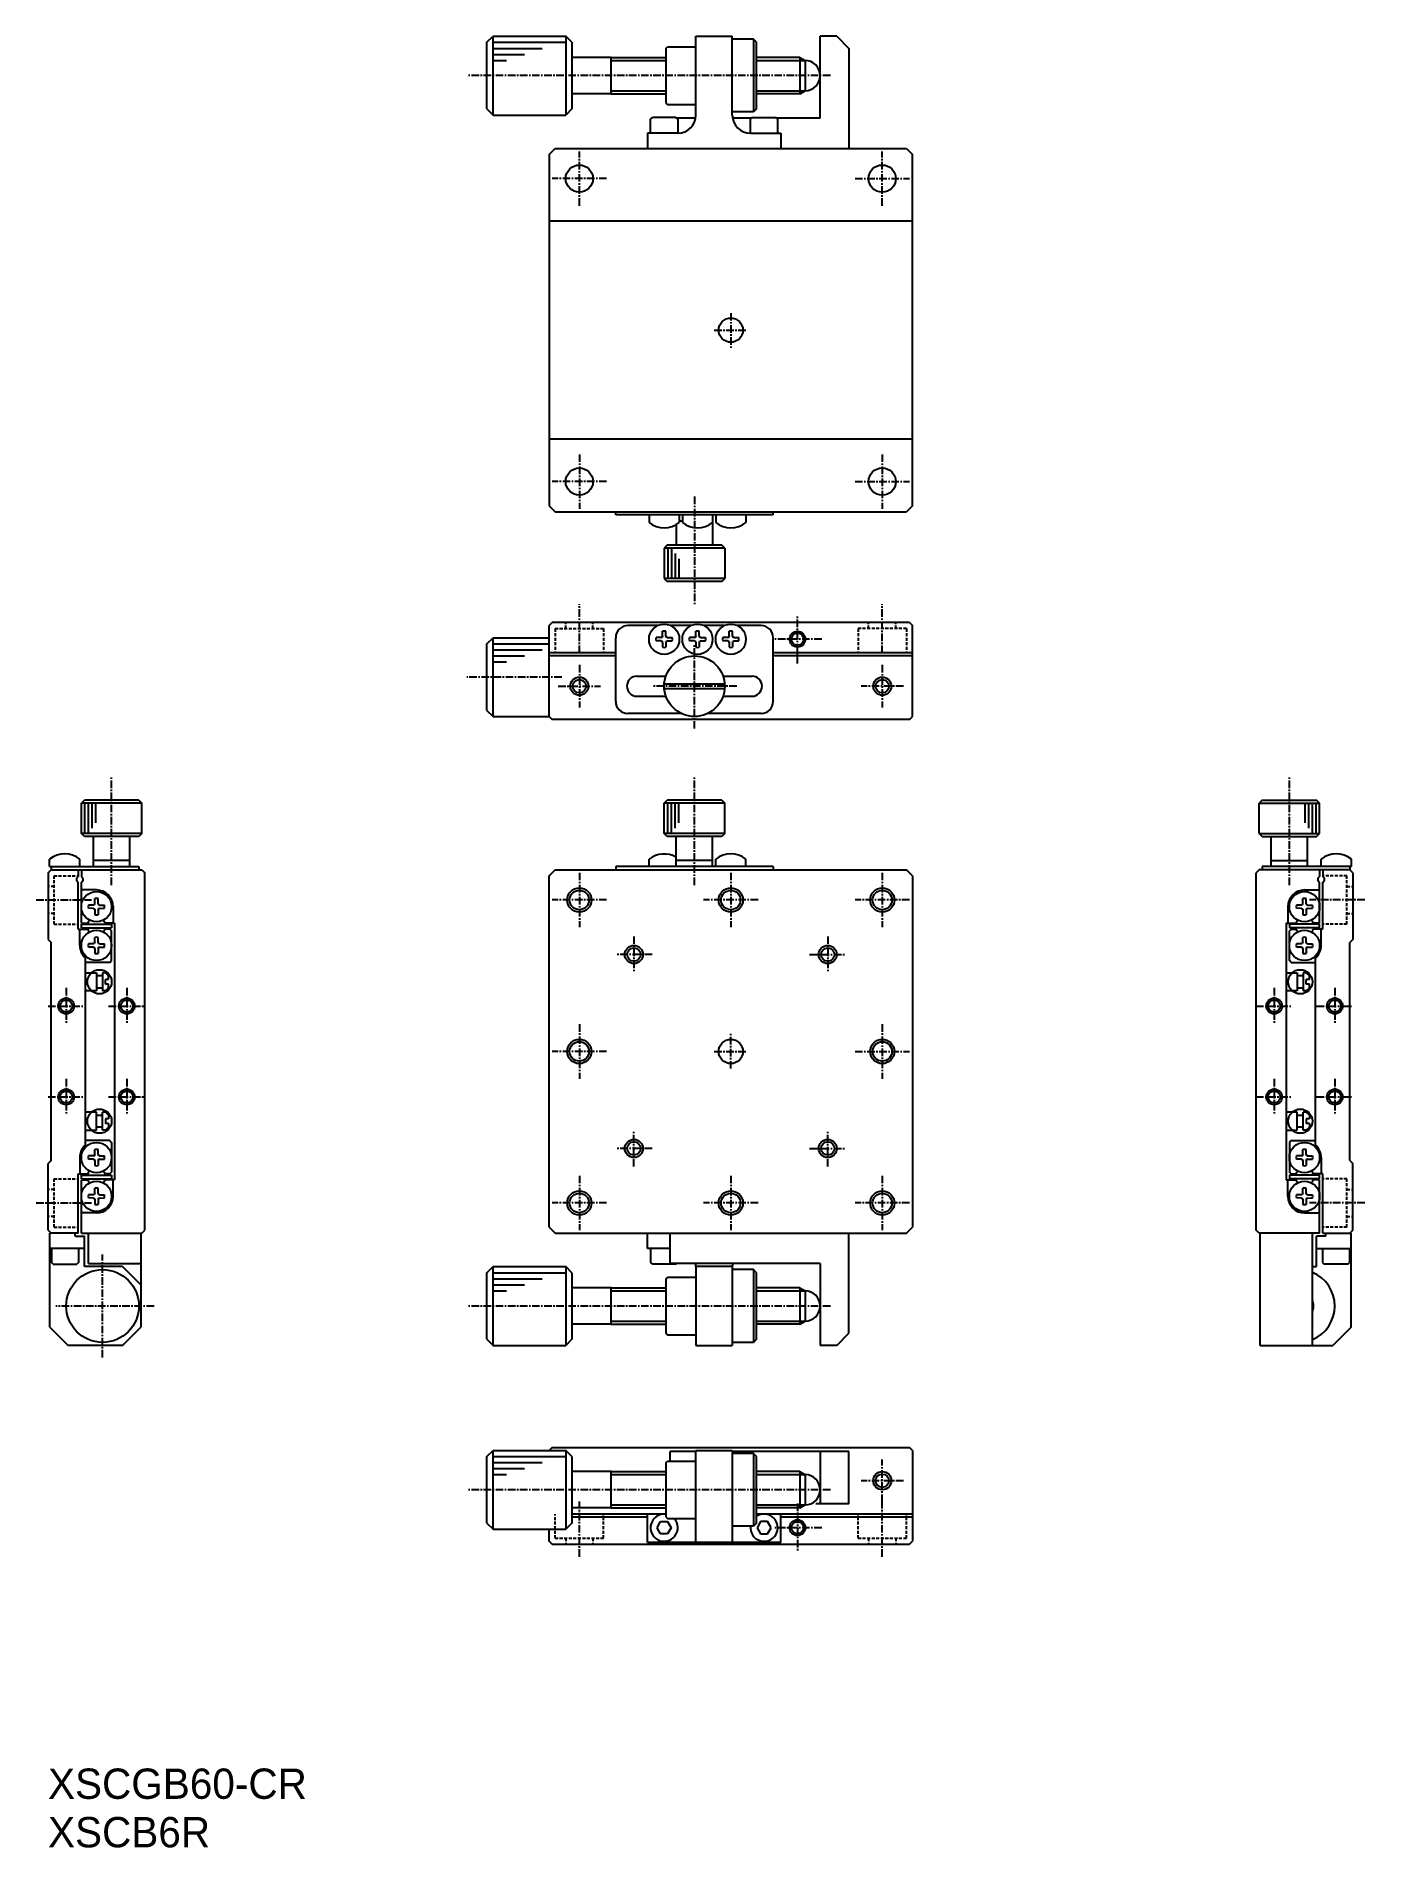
# Model space of a CAD drawing. Extents: x 77 to 296, y 44 to 343.
import ezdxf

# ---------------------------------------------------------------- set-up
doc = ezdxf.new("R2010")
doc.units = 0
doc.linetypes.add('CENTER', pattern=[2, 1.25, -0.25, 0.25, -0.25])
doc.linetypes.add('DASHED', pattern=[0.75, 0.5, -0.25])
doc.layers.get('0').update_dxf_attribs({"linetype": 'CONTINUOUS'})
doc.layers.add('CENTER', color=1, linetype='CENTER')

msp = doc.modelspace()

# ---------------------------------------------------------------- linework, layer by layer
at = {"color": 7, "linetype": 'CONTINUOUS'}
for p, q in [((151.07, 341.55), (152.07, 342.55)), ((151.07, 330.55), (151.07, 341.55)), ((152.07, 342.55), (164.07, 342.55)), ((165.07, 341.55), (164.07, 342.55)), ((165.07, 341.55), (165.07, 330.55)), ((180.57, 340.5), (180.87, 340.8)), ((180.87, 340.8), (185.57, 340.8)), ((185.57, 329.55), (185.57, 342.55)), ((185.57, 342.55), (191.57, 342.55)), ((191.57, 329.55), (191.57, 342.55)), ((195.07, 342.05), (191.57, 342.05)), ((195.07, 342.05), (195.07, 330.05)), ((195.57, 341.55), (195.07, 342.05)), ((195.57, 330.55), (195.57, 341.55)), ((206.07, 329.05), (206.07, 342.55)), ((208.82, 342.55), (206.07, 342.55)), ((208.82, 342.55), (210.82, 340.55)), ((171.57, 339.05), (165.07, 339.05)), ((171.57, 333.05), (171.57, 339.05)), ((171.57, 339.05), (180.57, 339.05)), ((180.57, 340.5), (180.57, 331.6)), ((202.7, 339.05), (195.57, 339.05)), ((202.7, 339.05), (202.7, 333.05)), ((202.7, 339.05), (203.57, 338.55)), ((203.57, 338.55), (203.57, 333.55)), ((210.82, 340.55), (210.82, 324.05)), ((171.57, 333.05), (165.07, 333.05)), ((171.57, 333.05), (180.57, 333.05)), ((202.7, 333.05), (195.57, 333.05)), ((202.7, 333.05), (203.57, 333.55)), ((151.07, 330.55), (152.07, 329.55)), ((152.07, 329.55), (164.07, 329.55)), ((165.07, 330.55), (164.07, 329.55)), ((178.07, 328.85), (178.37, 329.15)), ((178.07, 326.55), (178.07, 328.85)), ((182.27, 329.15), (178.37, 329.15)), ((180.57, 331.6), (180.87, 331.3)), ((180.87, 331.3), (185.57, 331.3)), ((182.57, 328.85), (182.27, 329.15)), ((185.52, 329.05), (182.37, 329.05)), ((182.57, 328.85), (182.57, 326.55)), ((195.07, 330.05), (191.57, 330.05)), ((194.77, 329.05), (191.61, 329.05)), ((194.87, 329.15), (194.57, 328.85)), ((194.57, 326.55), (194.57, 328.85)), ((194.87, 329.15), (198.77, 329.15)), ((195.57, 330.55), (195.07, 330.05)), ((199.07, 328.85), (198.77, 329.15)), ((206.07, 329.05), (198.87, 329.05)), ((199.07, 326.55), (199.07, 328.85)), ((182.57, 326.55), (177.57, 326.55)), ((177.57, 326.55), (177.57, 324.05)), ((194.57, 326.55), (199.57, 326.55)), ((199.57, 326.55), (199.57, 324.05)), ((161.32, 323.05), (162.32, 324.05)), ((161.32, 323.05), (161.32, 265.05)), ((162.32, 324.05), (220.32, 324.05)), ((220.32, 324.05), (221.32, 323.05)), ((221.32, 265.05), (221.32, 323.05)), ((221.32, 312.05), (161.32, 312.05)), ((221.32, 276.05), (161.32, 276.05)), ((161.32, 265.05), (162.32, 264.05)), ((162.32, 264.05), (220.32, 264.05)), ((172.32, 263.55), (172.32, 264.05)), ((198.32, 263.55), (172.32, 263.55)), ((177.82, 263.55), (177.82, 262.33)), ((182.82, 263.55), (182.82, 262.33)), ((183.32, 263.55), (183.32, 262.33)), ((188.32, 263.55), (188.32, 262.33)), ((188.32, 263.55), (188.32, 258.55)), ((188.82, 263.55), (188.82, 262.33)), ((193.82, 263.55), (193.82, 262.33)), ((198.32, 263.55), (198.32, 264.05)), ((221.32, 265.05), (220.32, 264.05)), ((182.32, 261.99), (182.32, 258.55)), ((183.32, 262.55), (182.82, 262.55)), ((180.82, 258.55), (180.32, 258.05)), ((180.32, 258.05), (180.32, 253.05)), ((189.82, 258.55), (180.82, 258.55)), ((190.32, 258.05), (189.82, 258.55)), ((190.32, 258.05), (190.32, 253.05)), ((180.32, 253.05), (180.82, 252.55)), ((189.82, 252.55), (180.82, 252.55)), ((189.82, 252.55), (190.32, 253.05)), ((161.82, 245.79), (161.32, 245.29)), ((161.32, 230.29), (161.32, 245.29)), ((220.82, 245.79), (161.82, 245.79)), ((179.23, 245.29), (174.32, 245.29)), ((184.73, 245.29), (181.41, 245.29)), ((190.23, 245.29), (186.91, 245.29)), ((196.32, 245.29), (192.41, 245.29)), ((220.82, 245.79), (221.32, 245.29)), ((221.32, 230.29), (221.32, 245.29)), ((151.07, 242.29), (152.07, 243.29)), ((151.07, 231.29), (151.07, 242.29)), ((152.07, 243.29), (161.32, 243.29)), ((172.32, 232.79), (172.32, 243.29)), ((179.82, 243.31), (178.99, 243.3)), ((179.82, 242.76), (178.99, 242.78)), ((179.82, 243.31), (179.98, 243.39)), ((179.82, 242.76), (179.98, 242.69)), ((180.04, 243.52), (179.98, 243.39)), ((180.04, 242.56), (179.98, 242.69)), ((180.04, 243.52), (180.06, 244.36)), ((180.04, 242.56), (180.06, 241.71)), ((180.59, 243.52), (180.58, 244.36)), ((180.59, 242.56), (180.58, 241.71)), ((180.59, 243.52), (180.65, 243.39)), ((180.59, 242.56), (180.65, 242.69)), ((180.82, 243.31), (180.65, 243.39)), ((180.82, 242.76), (180.65, 242.69)), ((180.82, 243.31), (181.64, 243.3)), ((180.82, 242.76), (181.64, 242.78)), ((185.32, 243.31), (184.49, 243.3)), ((185.32, 242.76), (184.49, 242.78)), ((185.32, 243.31), (185.48, 243.39)), ((185.32, 242.76), (185.48, 242.69)), ((185.54, 243.52), (185.48, 243.39)), ((185.54, 242.56), (185.48, 242.69)), ((185.54, 243.52), (185.56, 244.36)), ((185.54, 242.56), (185.56, 241.71)), ((186.09, 243.52), (186.08, 244.36)), ((186.09, 242.56), (186.08, 241.71)), ((186.09, 243.52), (186.15, 243.39)), ((186.09, 242.56), (186.15, 242.69)), ((186.32, 243.31), (186.15, 243.39)), ((186.32, 242.76), (186.15, 242.69)), ((186.32, 243.31), (187.14, 243.3)), ((186.32, 242.76), (187.14, 242.78)), ((190.82, 243.31), (189.99, 243.3)), ((190.82, 242.76), (189.99, 242.78)), ((190.82, 243.31), (190.98, 243.39)), ((190.82, 242.76), (190.98, 242.69)), ((191.04, 243.52), (190.98, 243.39)), ((191.04, 242.56), (190.98, 242.69)), ((191.04, 243.52), (191.06, 244.36)), ((191.04, 242.56), (191.06, 241.71)), ((191.59, 243.52), (191.58, 244.36)), ((191.59, 242.56), (191.58, 241.71)), ((191.59, 243.52), (191.65, 243.39)), ((191.59, 242.56), (191.65, 242.69)), ((191.82, 243.31), (191.65, 243.39)), ((191.82, 242.76), (191.65, 242.69)), ((191.82, 243.31), (192.64, 243.3)), ((191.82, 242.76), (192.64, 242.78)), ((198.32, 232.79), (198.32, 243.29)), ((172.32, 240.79), (161.32, 240.79)), ((172.32, 240.29), (161.32, 240.29)), ((221.32, 240.79), (198.32, 240.79)), ((221.32, 240.29), (198.32, 240.29)), ((175.82, 236.94), (180.67, 236.94)), ((189.96, 236.94), (194.82, 236.94)), ((175.82, 233.64), (180.53, 233.64)), ((180.33, 235.69), (190.3, 235.69)), ((180.33, 234.89), (190.3, 234.89)), ((190.1, 233.64), (194.82, 233.64)), ((151.07, 231.29), (152.07, 230.29)), ((152.07, 230.29), (161.32, 230.29)), ((161.32, 230.29), (161.82, 229.79)), ((183.14, 230.79), (174.32, 230.79)), ((196.32, 230.79), (187.5, 230.79)), ((220.82, 229.79), (221.32, 230.29)), ((220.82, 229.79), (161.82, 229.79)), ((84.12, 216.01), (84.62, 216.51)), ((84.12, 211.01), (84.12, 216.01)), ((93.62, 216.51), (84.62, 216.51)), ((93.62, 216.51), (94.12, 216.01)), ((94.12, 211.01), (94.12, 216.01)), ((180.32, 216.01), (180.82, 216.51)), ((180.32, 211.01), (180.32, 216.01)), ((189.82, 216.51), (180.82, 216.51)), ((189.82, 216.51), (190.32, 216.01)), ((190.32, 211.01), (190.32, 216.01)), ((279.01, 216.51), (278.51, 216.01)), ((278.51, 211.01), (278.51, 216.01)), ((279.01, 216.51), (288.01, 216.51)), ((288.51, 216.01), (288.01, 216.51)), ((288.51, 211.01), (288.51, 216.01)), ((84.62, 210.51), (84.12, 211.01)), ((93.62, 210.51), (84.62, 210.51)), ((86.12, 205.51), (86.12, 210.51)), ((92.12, 205.51), (92.12, 210.51)), ((94.12, 211.01), (93.62, 210.51)), ((180.82, 210.51), (180.32, 211.01)), ((189.82, 210.51), (180.82, 210.51)), ((182.32, 205.51), (182.32, 210.51)), ((188.32, 205.51), (188.32, 210.51)), ((190.32, 211.01), (189.82, 210.51)), ((278.51, 211.01), (279.01, 210.51)), ((279.01, 210.51), (288.01, 210.51)), ((280.51, 205.51), (280.51, 210.51)), ((286.51, 205.51), (286.51, 210.51)), ((288.01, 210.51), (288.51, 211.01)), ((78.87, 205.51), (78.87, 206.73)), ((83.87, 205.51), (83.87, 206.73)), ((92.12, 206.51), (86.12, 206.51)), ((177.82, 205.51), (177.82, 206.73)), ((188.32, 206.51), (182.32, 206.51)), ((188.82, 205.51), (188.82, 206.73)), ((193.82, 205.51), (193.82, 206.73)), ((280.51, 206.51), (286.51, 206.51)), ((288.76, 205.51), (288.76, 206.73)), ((293.76, 205.51), (293.76, 206.73)), ((78.62, 204.51), (79.12, 205.01)), ((78.62, 204.51), (78.62, 193.51)), ((78.87, 205.51), (93.62, 205.51)), ((79.12, 205.51), (79.12, 205.01)), ((79.12, 205.01), (94.12, 205.01)), ((83.62, 205.01), (83.62, 203.87)), ((84.12, 205.01), (84.12, 203.87)), ((93.62, 205.51), (93.62, 205.01)), ((94.12, 205.01), (94.62, 204.51)), ((94.62, 145.51), (94.62, 204.51)), ((161.32, 204.01), (162.32, 205.01)), ((161.32, 146.01), (161.32, 204.01)), ((162.32, 205.01), (220.32, 205.01)), ((198.32, 205.51), (172.32, 205.51)), ((172.32, 205.51), (172.32, 205.01)), ((198.32, 205.51), (198.32, 205.01)), ((221.32, 204.01), (220.32, 205.01)), ((221.32, 204.01), (221.32, 146.01)), ((278.51, 205.01), (278.01, 204.51)), ((278.01, 145.51), (278.01, 204.51)), ((293.51, 205.01), (278.51, 205.01)), ((293.76, 205.51), (279.01, 205.51)), ((279.01, 205.51), (279.01, 205.01)), ((288.51, 205.01), (288.51, 203.87)), ((289.01, 205.01), (289.01, 203.87)), ((293.51, 205.51), (293.51, 205.01)), ((294.01, 204.51), (293.51, 205.01)), ((294.01, 204.51), (294.01, 193.51)), ((83.62, 195.21), (83.62, 202.95)), ((84.12, 196.21), (84.12, 202.95)), ((86.62, 201.66), (84.12, 201.66)), ((286.01, 201.66), (288.51, 201.66)), ((288.51, 196.21), (288.51, 202.95)), ((289.01, 195.21), (289.01, 202.95)), ((86.12, 199.18), (85.3, 199.17)), ((86.12, 198.63), (85.3, 198.65)), ((86.12, 199.18), (86.29, 199.26)), ((86.12, 198.63), (86.29, 198.56)), ((86.35, 199.39), (86.29, 199.26)), ((86.35, 198.43), (86.29, 198.56)), ((86.35, 199.39), (86.36, 200.23)), ((86.35, 198.43), (86.36, 197.58)), ((86.9, 199.39), (86.88, 200.23)), ((86.9, 198.43), (86.88, 197.58)), ((86.9, 199.39), (86.96, 199.26)), ((86.9, 198.43), (86.96, 198.56)), ((87.12, 199.18), (86.96, 199.26)), ((87.12, 198.63), (86.96, 198.56)), ((87.12, 199.18), (87.95, 199.17)), ((87.12, 198.63), (87.95, 198.65)), ((89.37, 198.91), (89.37, 196.21)), ((283.26, 198.91), (283.26, 196.21)), ((285.51, 199.18), (284.68, 199.17)), ((285.51, 198.63), (284.68, 198.65)), ((285.51, 199.18), (285.68, 199.26)), ((285.51, 198.63), (285.68, 198.56)), ((285.73, 199.39), (285.68, 199.26)), ((285.73, 198.43), (285.68, 198.56)), ((285.73, 199.39), (285.75, 200.23)), ((285.73, 198.43), (285.75, 197.58)), ((286.28, 199.39), (286.27, 200.23)), ((286.28, 198.43), (286.27, 197.58)), ((286.28, 199.39), (286.34, 199.26)), ((286.28, 198.43), (286.34, 198.56)), ((286.51, 199.18), (286.34, 199.26)), ((286.51, 198.63), (286.34, 198.56)), ((286.51, 199.18), (287.33, 199.17)), ((286.51, 198.63), (287.33, 198.65)), ((83.62, 195.21), (85.21, 195.21)), ((83.87, 192.51), (83.87, 195.21)), ((84.12, 196.21), (85.21, 196.21)), ((84.12, 196.01), (89.12, 196.01)), ((84.12, 195.41), (84.12, 196.01)), ((84.12, 195.41), (89.12, 195.41)), ((89.62, 196.21), (88.04, 196.21)), ((88.82, 195.21), (88.04, 195.21)), ((88.82, 195.21), (89.12, 194.91)), ((89.12, 196.01), (89.12, 195.41)), ((89.12, 190.01), (89.12, 194.91)), ((89.62, 196.21), (89.62, 153.81)), ((283.01, 196.21), (283.01, 153.81)), ((283.01, 196.21), (284.6, 196.21)), ((288.51, 196.01), (283.51, 196.01)), ((283.51, 196.01), (283.51, 195.41)), ((288.51, 195.41), (283.51, 195.41)), ((283.81, 195.21), (283.51, 194.91)), ((283.51, 190.01), (283.51, 194.91)), ((283.81, 195.21), (284.6, 195.21)), ((288.51, 196.21), (287.42, 196.21)), ((289.01, 195.21), (287.42, 195.21)), ((288.51, 195.41), (288.51, 196.01)), ((288.76, 192.51), (288.76, 195.21)), ((78.62, 193.51), (79.12, 193.01)), ((79.12, 157.01), (79.12, 193.01)), ((86.12, 192.78), (85.3, 192.77)), ((86.12, 192.23), (85.3, 192.25)), ((86.12, 192.78), (86.29, 192.86)), ((86.12, 192.23), (86.29, 192.16)), ((86.35, 192.99), (86.29, 192.86)), ((86.35, 192.03), (86.29, 192.16)), ((86.35, 192.99), (86.36, 193.83)), ((86.35, 192.03), (86.36, 191.18)), ((86.9, 192.99), (86.88, 193.83)), ((86.9, 192.03), (86.88, 191.18)), ((86.9, 192.99), (86.96, 192.86)), ((86.9, 192.03), (86.96, 192.16)), ((87.12, 192.78), (86.96, 192.86)), ((87.12, 192.23), (86.96, 192.16)), ((87.12, 192.78), (87.95, 192.77)), ((87.12, 192.23), (87.95, 192.25)), ((285.51, 192.78), (284.68, 192.77)), ((285.51, 192.23), (284.68, 192.25)), ((285.51, 192.78), (285.68, 192.86)), ((285.51, 192.23), (285.68, 192.16)), ((285.73, 192.99), (285.68, 192.86)), ((285.73, 192.03), (285.68, 192.16)), ((285.73, 192.99), (285.75, 193.83)), ((285.73, 192.03), (285.75, 191.18)), ((286.28, 192.99), (286.27, 193.83)), ((286.28, 192.03), (286.27, 191.18)), ((286.28, 192.99), (286.34, 192.86)), ((286.28, 192.03), (286.34, 192.16)), ((286.51, 192.78), (286.34, 192.86)), ((286.51, 192.23), (286.34, 192.16)), ((286.51, 192.78), (287.33, 192.77)), ((286.51, 192.23), (287.33, 192.25)), ((294.01, 193.51), (293.51, 193.01)), ((293.51, 157.01), (293.51, 193.01)), ((84.82, 159.59), (84.82, 190.43)), ((88.82, 189.71), (84.82, 189.71)), ((88.82, 189.71), (89.12, 190.01)), ((283.81, 189.71), (283.51, 190.01)), ((283.81, 189.71), (287.81, 189.71)), ((287.81, 159.59), (287.81, 190.43)), ((84.82, 188.01), (86.62, 188.01)), ((86.62, 188.01), (86.62, 185.01)), ((87.62, 187.51), (86.62, 187.51)), ((86.62, 185.51), (87.62, 185.51)), ((87.62, 188.01), (87.62, 185.01)), ((88.12, 188.01), (87.62, 188.01)), ((88.12, 188.01), (88.62, 187.51)), ((88.12, 186.11), (88.12, 186.91)), ((88.62, 186.91), (88.12, 186.91)), ((88.62, 186.11), (88.12, 186.11)), ((88.12, 185.01), (88.62, 185.51)), ((88.62, 186.91), (88.62, 187.51)), ((88.62, 185.51), (88.62, 186.11)), ((283.01, 188.01), (284.81, 188.01)), ((284.81, 188.01), (284.81, 185.01)), ((285.81, 187.51), (284.81, 187.51)), ((284.81, 185.51), (285.81, 185.51)), ((285.81, 188.01), (285.81, 185.01)), ((286.31, 188.01), (285.81, 188.01)), ((286.31, 188.01), (286.81, 187.51)), ((286.81, 186.91), (286.31, 186.91)), ((286.31, 186.11), (286.31, 186.91)), ((286.81, 186.11), (286.31, 186.11)), ((286.31, 185.01), (286.81, 185.51)), ((286.81, 186.91), (286.81, 187.51)), ((286.81, 185.51), (286.81, 186.11)), ((86.62, 185.01), (84.82, 185.01)), ((88.12, 185.01), (87.62, 185.01)), ((284.81, 185.01), (283.01, 185.01)), ((286.31, 185.01), (285.81, 185.01)), ((86.62, 165.01), (84.82, 165.01)), ((86.62, 162.01), (86.62, 165.01)), ((86.62, 164.51), (87.62, 164.51)), ((88.12, 165.01), (87.62, 165.01)), ((87.62, 162.01), (87.62, 165.01)), ((88.12, 165.01), (88.62, 164.51)), ((88.62, 164.51), (88.62, 163.91)), ((284.81, 165.01), (283.01, 165.01)), ((284.81, 162.01), (284.81, 165.01)), ((284.81, 164.51), (285.81, 164.51)), ((286.31, 165.01), (285.81, 165.01)), ((285.81, 162.01), (285.81, 165.01)), ((286.31, 165.01), (286.81, 164.51)), ((286.81, 164.51), (286.81, 163.91)), ((84.82, 162.01), (86.62, 162.01)), ((87.62, 162.51), (86.62, 162.51)), ((88.12, 162.01), (87.62, 162.01)), ((88.62, 163.91), (88.12, 163.91)), ((88.12, 163.91), (88.12, 163.11)), ((88.62, 163.11), (88.12, 163.11)), ((88.12, 162.01), (88.62, 162.51)), ((88.62, 163.11), (88.62, 162.51)), ((283.01, 162.01), (284.81, 162.01)), ((285.81, 162.51), (284.81, 162.51)), ((286.31, 162.01), (285.81, 162.01)), ((286.81, 163.91), (286.31, 163.91)), ((286.31, 163.91), (286.31, 163.11)), ((286.81, 163.11), (286.31, 163.11)), ((286.31, 162.01), (286.81, 162.51)), ((286.81, 163.11), (286.81, 162.51)), ((88.82, 160.31), (84.82, 160.31)), ((86.35, 157.99), (86.36, 158.83)), ((86.9, 157.99), (86.88, 158.83)), ((88.82, 160.31), (89.12, 160.01)), ((89.12, 160.01), (89.12, 155.11)), ((283.81, 160.31), (283.51, 160.01)), ((283.51, 160.01), (283.51, 155.11)), ((283.81, 160.31), (287.81, 160.31)), ((285.73, 157.99), (285.75, 158.83)), ((286.28, 157.99), (286.27, 158.83)), ((79.12, 157.01), (78.62, 156.51)), ((78.62, 145.51), (78.62, 156.51)), ((83.87, 157.51), (83.87, 154.81)), ((86.12, 157.78), (85.3, 157.77)), ((86.12, 157.23), (85.3, 157.25)), ((86.12, 157.78), (86.29, 157.86)), ((86.12, 157.23), (86.29, 157.16)), ((86.35, 157.99), (86.29, 157.86)), ((86.35, 157.03), (86.29, 157.16)), ((86.35, 157.03), (86.36, 156.18)), ((86.9, 157.03), (86.88, 156.18)), ((86.9, 157.99), (86.96, 157.86)), ((86.9, 157.03), (86.96, 157.16)), ((87.12, 157.78), (86.96, 157.86)), ((87.12, 157.23), (86.96, 157.16)), ((87.12, 157.78), (87.95, 157.77)), ((87.12, 157.23), (87.95, 157.25)), ((285.51, 157.78), (284.68, 157.77)), ((285.51, 157.23), (284.68, 157.25)), ((285.51, 157.78), (285.68, 157.86)), ((285.51, 157.23), (285.68, 157.16)), ((285.73, 157.99), (285.68, 157.86)), ((285.73, 157.03), (285.68, 157.16)), ((285.73, 157.03), (285.75, 156.18)), ((286.28, 157.03), (286.27, 156.18)), ((286.28, 157.99), (286.34, 157.86)), ((286.28, 157.03), (286.34, 157.16)), ((286.51, 157.78), (286.34, 157.86)), ((286.51, 157.23), (286.34, 157.16)), ((286.51, 157.78), (287.33, 157.77)), ((286.51, 157.23), (287.33, 157.25)), ((288.76, 157.51), (288.76, 154.81)), ((293.51, 157.01), (294.01, 156.51)), ((294.01, 145.51), (294.01, 156.51)), ((83.62, 154.81), (85.21, 154.81)), ((83.62, 145.01), (83.62, 154.81)), ((84.12, 154.61), (89.12, 154.61)), ((84.12, 154.01), (84.12, 154.61)), ((84.12, 154.01), (89.12, 154.01)), ((84.12, 153.81), (85.21, 153.81)), ((84.12, 145.01), (84.12, 153.81)), ((88.82, 154.81), (88.04, 154.81)), ((89.62, 153.81), (88.04, 153.81)), ((88.82, 154.81), (89.12, 155.11)), ((89.12, 154.61), (89.12, 154.01)), ((89.37, 151.11), (89.37, 153.81)), ((283.01, 153.81), (284.6, 153.81)), ((283.26, 151.11), (283.26, 153.81)), ((283.81, 154.81), (283.51, 155.11)), ((288.51, 154.61), (283.51, 154.61)), ((283.51, 154.61), (283.51, 154.01)), ((288.51, 154.01), (283.51, 154.01)), ((283.81, 154.81), (284.6, 154.81)), ((289.01, 154.81), (287.42, 154.81)), ((288.51, 153.81), (287.42, 153.81)), ((288.51, 154.01), (288.51, 154.61)), ((288.51, 145.01), (288.51, 153.81)), ((289.01, 145.01), (289.01, 154.81)), ((86.12, 151.38), (85.3, 151.37)), ((86.12, 150.83), (85.3, 150.85)), ((86.12, 151.38), (86.29, 151.46)), ((86.12, 150.83), (86.29, 150.76)), ((86.35, 151.59), (86.29, 151.46)), ((86.35, 150.63), (86.29, 150.76)), ((86.35, 151.59), (86.36, 152.43)), ((86.35, 150.63), (86.36, 149.78)), ((86.9, 151.59), (86.88, 152.43)), ((86.9, 150.63), (86.88, 149.78)), ((86.9, 151.59), (86.96, 151.46)), ((86.9, 150.63), (86.96, 150.76)), ((87.12, 151.38), (86.96, 151.46)), ((87.12, 150.83), (86.96, 150.76)), ((87.12, 151.38), (87.95, 151.37)), ((87.12, 150.83), (87.95, 150.85)), ((285.51, 151.38), (284.68, 151.37)), ((285.51, 150.83), (284.68, 150.85)), ((285.51, 151.38), (285.68, 151.46)), ((285.51, 150.83), (285.68, 150.76)), ((285.73, 151.59), (285.68, 151.46)), ((285.73, 150.63), (285.68, 150.76)), ((285.73, 151.59), (285.75, 152.43)), ((285.73, 150.63), (285.75, 149.78)), ((286.28, 151.59), (286.27, 152.43)), ((286.28, 150.63), (286.27, 149.78)), ((286.28, 151.59), (286.34, 151.46)), ((286.28, 150.63), (286.34, 150.76)), ((286.51, 151.38), (286.34, 151.46)), ((286.51, 150.83), (286.34, 150.76)), ((286.51, 151.38), (287.33, 151.37)), ((286.51, 150.83), (287.33, 150.85)), ((86.62, 148.36), (84.12, 148.36)), ((286.01, 148.36), (288.51, 148.36)), ((78.62, 145.51), (79.12, 145.01)), ((78.92, 129.51), (78.92, 145.01)), ((83.62, 145.01), (78.92, 145.01)), ((83.12, 144.51), (83.12, 145.01)), ((83.12, 144.51), (84.62, 144.51)), ((84.12, 145.01), (94.12, 145.01)), ((84.62, 139.51), (84.62, 144.51)), ((85.32, 140.01), (85.32, 145.01)), ((93.92, 145.01), (93.92, 129.51)), ((94.12, 145.01), (94.62, 145.51)), ((161.32, 146.01), (162.32, 145.01)), ((162.32, 145.01), (220.32, 145.01)), ((177.57, 142.51), (177.57, 145.01)), ((181.32, 140.01), (181.32, 145.01)), ((210.82, 128.51), (210.82, 145.01)), ((220.32, 145.01), (221.32, 146.01)), ((278.51, 145.01), (278.01, 145.51)), ((288.51, 145.01), (278.51, 145.01)), ((278.71, 126.51), (278.71, 145.01)), ((287.31, 126.51), (287.31, 145.01)), ((289.51, 144.51), (288.01, 144.51)), ((288.01, 139.51), (288.01, 144.51)), ((289.01, 145.01), (293.71, 145.01)), ((289.51, 144.51), (289.51, 145.01)), ((294.01, 145.51), (293.51, 145.01)), ((293.71, 129.51), (293.71, 145.01)), ((84.62, 142.51), (78.92, 142.51)), ((79.17, 142.51), (79.17, 140.21)), ((83.67, 142.51), (83.67, 140.21)), ((181.32, 142.51), (177.57, 142.51)), ((178.07, 142.51), (178.07, 140.21)), ((288.01, 142.51), (293.71, 142.51)), ((288.96, 142.51), (288.96, 140.21)), ((293.46, 142.51), (293.46, 140.21)), ((79.47, 139.91), (79.17, 140.21)), ((79.47, 139.91), (83.37, 139.91)), ((83.67, 140.21), (83.37, 139.91)), ((90.92, 139.51), (84.62, 139.51)), ((85.32, 140.01), (93.92, 140.01)), ((90.92, 139.51), (93.92, 136.51)), ((151.07, 138.51), (152.07, 139.51)), ((151.07, 127.51), (151.07, 138.51)), ((152.07, 139.51), (164.07, 139.51)), ((165.07, 138.51), (164.07, 139.51)), ((165.07, 138.51), (165.07, 127.51)), ((178.07, 140.21), (178.37, 139.91)), ((182.27, 139.91), (178.37, 139.91)), ((180.57, 137.46), (180.87, 137.76)), ((180.87, 137.76), (185.57, 137.76)), ((206.07, 140.01), (181.32, 140.01)), ((182.27, 139.91), (182.37, 140.01)), ((191.57, 139.51), (185.57, 139.51)), ((185.57, 139.51), (185.57, 126.51)), ((191.57, 139.51), (191.57, 126.51)), ((195.07, 139.01), (191.57, 139.01)), ((195.07, 139.01), (195.07, 127.01)), ((195.57, 138.51), (195.07, 139.01)), ((195.57, 127.51), (195.57, 138.51)), ((206.07, 140.01), (206.07, 126.51)), ((287.31, 139.51), (288.01, 139.51)), ((288.96, 140.21), (289.26, 139.91)), ((293.16, 139.91), (289.26, 139.91)), ((293.16, 139.91), (293.46, 140.21)), ((171.57, 136.01), (165.07, 136.01)), ((171.57, 136.01), (180.57, 136.01)), ((171.57, 130.01), (171.57, 136.01)), ((180.57, 137.46), (180.57, 128.56)), ((202.7, 136.01), (195.57, 136.01)), ((202.7, 136.01), (202.7, 130.01)), ((202.7, 136.01), (203.57, 135.51)), ((203.57, 135.51), (203.57, 130.51)), ((78.92, 129.51), (81.92, 126.51)), ((90.92, 126.51), (93.92, 129.51)), ((171.57, 130.01), (165.07, 130.01)), ((171.57, 130.01), (180.57, 130.01)), ((180.57, 128.56), (180.87, 128.26)), ((202.7, 130.01), (195.57, 130.01)), ((202.7, 130.01), (203.57, 130.51)), ((293.71, 129.51), (290.71, 126.51)), ((90.92, 126.51), (81.92, 126.51)), ((151.07, 127.51), (152.07, 126.51)), ((152.07, 126.51), (164.07, 126.51)), ((165.07, 127.51), (164.07, 126.51)), ((180.87, 128.26), (185.57, 128.26)), ((185.57, 126.51), (191.57, 126.51)), ((195.07, 127.01), (191.57, 127.01)), ((195.57, 127.51), (195.07, 127.01)), ((208.82, 126.51), (206.07, 126.51)), ((208.82, 126.51), (210.82, 128.51)), ((278.71, 126.51), (290.71, 126.51)), ((151.07, 108.18), (152.07, 109.18)), ((151.07, 97.18), (151.07, 108.18)), ((152.07, 109.18), (164.07, 109.18)), ((161.82, 109.68), (161.32, 109.18)), ((161.82, 109.68), (220.82, 109.68)), ((165.07, 108.18), (164.07, 109.18)), ((165.07, 108.18), (165.07, 97.18)), ((185.57, 108.98), (181.32, 108.98)), ((181.32, 107.43), (181.32, 108.98)), ((185.57, 109.18), (191.57, 109.18)), ((185.57, 93.98), (185.57, 109.18)), ((191.57, 109.18), (191.57, 93.98)), ((210.82, 108.98), (191.57, 108.98)), ((195.07, 108.68), (191.57, 108.68)), ((195.07, 108.68), (195.07, 96.68)), ((195.57, 108.18), (195.07, 108.68)), ((195.57, 97.18), (195.57, 108.18)), ((206.07, 108.98), (206.07, 100.38)), ((210.82, 100.38), (210.82, 108.98)), ((221.32, 109.18), (220.82, 109.68)), ((221.32, 109.18), (221.32, 94.18)), ((171.57, 105.68), (165.07, 105.68)), ((171.57, 105.68), (180.57, 105.68)), ((171.57, 99.68), (171.57, 105.68)), ((180.57, 107.13), (180.87, 107.43)), ((180.57, 107.13), (180.57, 98.23)), ((180.87, 107.43), (185.57, 107.43)), ((202.7, 105.68), (195.57, 105.68)), ((202.7, 105.68), (202.7, 99.68)), ((202.7, 105.68), (203.57, 105.18)), ((203.57, 105.18), (203.57, 100.18)), ((171.57, 99.68), (165.07, 99.68)), ((180.32, 98.68), (165.07, 98.68)), ((171.57, 99.68), (180.57, 99.68)), ((177.57, 93.98), (177.57, 98.68)), ((202.7, 99.68), (195.57, 99.68)), ((221.32, 98.68), (195.57, 98.68)), ((199.57, 93.98), (199.57, 98.68)), ((202.7, 99.68), (203.57, 100.18)), ((210.82, 100.38), (205.34, 100.38)), ((151.07, 97.18), (152.07, 96.18)), ((152.07, 96.18), (164.07, 96.18)), ((161.32, 94.18), (161.32, 96.18)), ((165.07, 97.18), (164.07, 96.18)), ((177.57, 98.18), (165.07, 98.18)), ((179.16, 96.43), (179.74, 97.43)), ((179.74, 95.43), (179.16, 96.43)), ((179.74, 97.43), (180.89, 97.43)), ((180.57, 98.23), (180.87, 97.93)), ((180.87, 97.93), (185.57, 97.93)), ((180.89, 97.43), (181.47, 96.43)), ((181.47, 96.43), (180.89, 95.43)), ((195.07, 96.68), (191.57, 96.68)), ((195.57, 97.18), (195.07, 96.68)), ((196.24, 97.43), (195.66, 96.43)), ((195.66, 96.43), (196.24, 95.43)), ((197.39, 97.43), (196.24, 97.43)), ((197.97, 96.43), (197.39, 97.43)), ((197.39, 95.43), (197.97, 96.43)), ((221.32, 98.18), (199.57, 98.18)), ((161.82, 93.68), (161.32, 94.18)), ((161.32, 94.18), (161.82, 93.68)), ((161.82, 93.68), (220.82, 93.68)), ((199.57, 93.98), (177.57, 93.98)), ((180.89, 95.43), (179.74, 95.43)), ((196.24, 95.43), (197.39, 95.43)), ((220.82, 93.68), (221.32, 94.18)), ((220.82, 93.68), (221.32, 94.18))]:
    msp.add_line(p, q, dxfattribs=at)
at = {"color": 3, "linetype": 'CONTINUOUS'}
for p, q in [((152.07, 329.55), (152.07, 342.55)), ((152.07, 341.55), (164.07, 341.55)), ((164.07, 342.55), (164.07, 329.55)), ((152.07, 340.55), (160.18, 340.55)), ((152.07, 339.55), (157.24, 339.55)), ((152.07, 338.55), (154.3, 338.55)), ((171.57, 338.55), (180.57, 338.55)), ((195.57, 338.55), (203.57, 338.55)), ((171.57, 333.55), (180.57, 333.55)), ((195.57, 333.55), (203.57, 333.55)), ((190.32, 258.05), (180.32, 258.05)), ((180.92, 258.05), (180.92, 253.05)), ((181.52, 258.05), (181.52, 253.05)), ((182.12, 257.19), (182.12, 253.05)), ((182.72, 256.32), (182.72, 253.05)), ((190.32, 253.05), (180.32, 253.05)), ((152.07, 230.29), (152.07, 243.29)), ((152.07, 242.29), (161.32, 242.29)), ((152.07, 241.29), (160.18, 241.29)), ((152.07, 240.29), (157.24, 240.29)), ((152.07, 239.29), (154.3, 239.29)), ((94.12, 216.01), (84.12, 216.01)), ((84.72, 211.01), (84.72, 216.01)), ((85.32, 211.01), (85.32, 216.01)), ((85.92, 211.87), (85.92, 216.01)), ((86.52, 212.74), (86.52, 216.01)), ((190.32, 216.01), (180.32, 216.01)), ((180.92, 211.01), (180.92, 216.01)), ((181.52, 211.01), (181.52, 216.01)), ((182.12, 211.87), (182.12, 216.01)), ((182.72, 212.74), (182.72, 216.01)), ((278.51, 216.01), (288.51, 216.01)), ((286.11, 212.74), (286.11, 216.01)), ((286.71, 211.87), (286.71, 216.01)), ((287.31, 211.01), (287.31, 216.01)), ((287.91, 211.01), (287.91, 216.01)), ((94.12, 211.01), (84.12, 211.01)), ((190.32, 211.01), (180.32, 211.01)), ((278.51, 211.01), (288.51, 211.01)), ((152.07, 126.51), (152.07, 139.51)), ((152.07, 138.51), (164.07, 138.51)), ((164.07, 139.51), (164.07, 126.51)), ((152.07, 137.51), (160.18, 137.51)), ((152.07, 136.51), (157.24, 136.51)), ((152.07, 135.51), (154.3, 135.51)), ((171.57, 135.51), (180.57, 135.51)), ((195.57, 135.51), (203.57, 135.51)), ((171.57, 130.51), (180.57, 130.51)), ((195.57, 130.51), (203.57, 130.51)), ((152.07, 96.18), (152.07, 109.18)), ((152.07, 108.18), (164.07, 108.18)), ((164.07, 109.18), (164.07, 96.18)), ((152.07, 107.18), (160.18, 107.18)), ((152.07, 106.18), (157.24, 106.18)), ((152.07, 105.18), (154.3, 105.18)), ((171.57, 105.18), (180.57, 105.18)), ((195.57, 105.18), (203.57, 105.18)), ((171.57, 100.18), (180.57, 100.18)), ((195.57, 100.18), (203.57, 100.18))]:
    msp.add_line(p, q, dxfattribs=at)
at = {"color": 3, "linetype": 'DASHED'}
for p, q in [((164.07, 244.79), (164.07, 245.79)), ((168.57, 244.79), (168.57, 245.79)), ((214.07, 244.79), (214.07, 245.79)), ((218.57, 244.79), (218.57, 245.79)), ((162.32, 244.79), (170.32, 244.79)), ((162.32, 244.79), (162.32, 240.79)), ((170.32, 244.79), (170.32, 240.79)), ((220.32, 244.79), (212.32, 244.79)), ((212.32, 244.79), (212.32, 240.79)), ((220.32, 244.79), (220.32, 240.79)), ((79.62, 196.01), (79.62, 204.01)), ((79.62, 204.01), (83.62, 204.01)), ((293.01, 204.01), (289.01, 204.01)), ((293.01, 196.01), (293.01, 204.01)), ((79.62, 202.26), (78.62, 202.26)), ((293.01, 202.26), (294.01, 202.26)), ((79.62, 197.76), (78.62, 197.76)), ((293.01, 197.76), (294.01, 197.76)), ((79.62, 196.01), (83.62, 196.01)), ((293.01, 196.01), (289.01, 196.01)), ((79.62, 146.01), (79.62, 154.01)), ((79.62, 154.01), (83.62, 154.01)), ((293.01, 154.01), (289.01, 154.01)), ((293.01, 146.01), (293.01, 154.01)), ((79.62, 152.26), (78.62, 152.26)), ((293.01, 152.26), (294.01, 152.26)), ((79.62, 147.76), (78.62, 147.76)), ((293.01, 147.76), (294.01, 147.76)), ((79.62, 146.01), (83.62, 146.01)), ((293.01, 146.01), (289.01, 146.01)), ((162.32, 94.68), (162.32, 98.68)), ((170.32, 94.68), (170.32, 98.68)), ((212.32, 94.68), (212.32, 98.68)), ((220.32, 94.68), (220.32, 98.68)), ((162.32, 94.68), (170.32, 94.68)), ((164.07, 94.68), (164.07, 93.68)), ((168.57, 94.68), (168.57, 93.68)), ((212.32, 94.68), (220.32, 94.68)), ((214.07, 94.68), (214.07, 93.68)), ((218.57, 94.68), (218.57, 93.68))]:
    msp.add_line(p, q, dxfattribs=at)
at = {"color": 7, "linetype": 'CONTINUOUS'}
for centre, radius in [((166.32, 319.05), 2.25), ((216.32, 319.05), 2.25), ((191.32, 294.05), 2), ((166.32, 269.05), 2.25), ((216.32, 269.05), 2.25), ((180.32, 243.04), 2.5), ((185.82, 243.04), 2.5), ((191.32, 243.04), 2.5), ((202.32, 243.04), 1), ((185.32, 235.29), 5), ((166.32, 235.29), 1.1), ((216.32, 235.29), 1.1), ((86.62, 198.91), 2.5), ((166.32, 200.01), 1.6), ((191.32, 200.01), 1.6), ((216.32, 200.01), 1.6), ((286.01, 198.91), 2.5), ((86.62, 192.51), 2.5), ((286.01, 192.51), 2.5), ((175.32, 191.01), 1.1), ((207.32, 191.01), 1.1), ((81.62, 182.51), 1), ((91.62, 182.51), 1), ((281.01, 182.51), 1), ((291.01, 182.51), 1), ((166.32, 175.01), 1.6), ((191.32, 175.01), 2), ((216.32, 175.01), 1.6), ((81.62, 167.51), 1), ((91.62, 167.51), 1), ((281.01, 167.51), 1), ((291.01, 167.51), 1), ((86.62, 157.51), 2.5), ((175.32, 159.01), 1.1), ((207.32, 159.01), 1.1), ((286.01, 157.51), 2.5), ((86.62, 151.11), 2.5), ((286.01, 151.11), 2.5), ((166.32, 150.01), 1.6), ((191.32, 150.01), 1.6), ((216.32, 150.01), 1.6), ((87.62, 133.01), 6), ((216.32, 104.18), 1.1)]:
    msp.add_circle(centre, radius, dxfattribs=at)
at = {"color": 3, "linetype": 'CONTINUOUS'}
for centre, radius in [((202.32, 243.04), 1.3), ((166.32, 235.29), 1.5), ((216.32, 235.29), 1.5), ((166.32, 200.01), 2), ((191.32, 200.01), 2), ((216.32, 200.01), 2), ((175.32, 191.01), 1.5), ((207.32, 191.01), 1.5), ((87.12, 186.51), 2), ((285.31, 186.51), 2), ((81.62, 182.51), 1.3), ((91.62, 182.51), 1.3), ((281.01, 182.51), 1.3), ((291.01, 182.51), 1.3), ((166.32, 175.01), 2), ((216.32, 175.01), 2), ((81.62, 167.51), 1.3), ((91.62, 167.51), 1.3), ((281.01, 167.51), 1.3), ((291.01, 167.51), 1.3), ((87.12, 163.51), 2), ((285.31, 163.51), 2), ((175.32, 159.01), 1.5), ((207.32, 159.01), 1.5), ((166.32, 150.01), 2), ((191.32, 150.01), 2), ((216.32, 150.01), 2), ((216.32, 104.18), 1.5), ((202.32, 96.43), 1.3), ((202.32, 96.43), 1)]:
    msp.add_circle(centre, radius, dxfattribs=at)
at = {"color": 7, "linetype": 'CONTINUOUS'}
for centre, radius, start, end in [((203.57, 336.05), 2.5, 270, 90), ((182.57, 329.55), 3, 270, 0), ((194.57, 329.55), 3, 180, 270), ((180.32, 265.45), 4, 231.3178, 308.6822), ((185.82, 265.45), 4, 231.3178, 308.6822), ((191.32, 265.45), 4, 231.3178, 308.6822), ((174.32, 243.29), 2, 90, 180), ((196.32, 243.29), 2, 0, 90), ((180.32, 243.04), 1.35, 168.8959, 191.1041), ((180.32, 243.04), 1.35, 78.8959, 101.1041), ((180.32, 243.04), 1.35, 348.8959, 11.1041), ((185.82, 243.04), 1.35, 168.8959, 191.1041), ((185.82, 243.04), 1.35, 78.8959, 101.1041), ((185.82, 243.04), 1.35, 348.8959, 11.1041), ((191.32, 243.04), 1.35, 168.8959, 191.1041), ((191.32, 243.04), 1.35, 78.8959, 101.1041), ((191.32, 243.04), 1.35, 348.8959, 11.1041), ((180.32, 243.04), 1.35, 258.8959, 281.1041), ((185.82, 243.04), 1.35, 258.8959, 281.1041), ((191.32, 243.04), 1.35, 258.8959, 281.1041), ((175.82, 235.29), 1.65, 90, 270), ((194.82, 235.29), 1.65, 270, 90), ((174.32, 232.79), 2, 180, 270), ((196.32, 232.79), 2, 270, 0), ((81.37, 203.61), 4, 51.3178, 128.6822), ((180.32, 203.61), 4, 60, 128.6822), ((191.32, 203.61), 4, 51.3178, 128.6822), ((291.26, 203.61), 4, 51.3178, 128.6822), ((83.82, 203.41), 0.5, 113.5782, 246.4218), ((83.92, 203.41), 0.5, 293.5782, 66.4218), ((288.71, 203.41), 0.5, 113.5782, 246.4218), ((288.81, 203.41), 0.5, 293.5782, 66.4218), ((86.62, 198.91), 2.75, 0, 90), ((286.01, 198.91), 2.75, 90, 180), ((86.62, 198.91), 1.35, 168.8959, 191.1041), ((86.62, 198.91), 1.35, 78.8959, 101.1041), ((86.62, 198.91), 1.35, 258.8959, 281.1041), ((86.62, 198.91), 1.35, 348.8959, 11.1041), ((286.01, 198.91), 1.35, 168.8959, 191.1041), ((286.01, 198.91), 1.35, 78.8959, 101.1041), ((286.01, 198.91), 1.35, 258.8959, 281.1041), ((286.01, 198.91), 1.35, 348.8959, 11.1041), ((86.62, 195.71), 1.5, 139.4584, 168.463), ((86.62, 195.71), 1.5, 191.537, 220.5416), ((86.62, 195.71), 1.5, 11.537, 40.5416), ((86.62, 195.71), 1.5, 319.4584, 348.4631), ((286.01, 195.71), 1.5, 139.4584, 168.463), ((286.01, 195.71), 1.5, 191.5369, 220.5416), ((286.01, 195.71), 1.5, 11.537, 40.5416), ((286.01, 195.71), 1.5, 319.4584, 348.463), ((86.62, 192.51), 2.75, 180, 229.1149), ((86.62, 192.51), 1.35, 168.8959, 191.1041), ((86.62, 192.51), 1.35, 78.8959, 101.1041), ((86.62, 192.51), 1.35, 348.8959, 11.1041), ((286.01, 192.51), 1.35, 168.8959, 191.1041), ((286.01, 192.51), 1.35, 78.8959, 101.1041), ((286.01, 192.51), 1.35, 348.8959, 11.1041), ((286.01, 192.51), 2.75, 310.8851, 0), ((86.62, 192.51), 1.35, 258.8959, 281.1041), ((286.01, 192.51), 1.35, 258.8959, 281.1041), ((86.62, 157.51), 2.75, 130.8851, 180), ((86.62, 157.51), 1.35, 78.8959, 101.1041), ((286.01, 157.51), 1.35, 78.8959, 101.1041), ((286.01, 157.51), 2.75, 0, 49.1149), ((86.62, 157.51), 1.35, 168.8959, 191.1041), ((86.62, 157.51), 1.35, 258.8959, 281.1041), ((86.62, 157.51), 1.35, 348.8959, 11.1041), ((286.01, 157.51), 1.35, 168.8959, 191.1041), ((286.01, 157.51), 1.35, 258.8959, 281.1041), ((286.01, 157.51), 1.35, 348.8959, 11.1041), ((86.62, 154.31), 1.5, 139.4584, 168.463), ((86.62, 154.31), 1.5, 191.537, 220.5416), ((86.62, 154.31), 1.5, 11.537, 40.5416), ((86.62, 154.31), 1.5, 319.4584, 348.4631), ((286.01, 154.31), 1.5, 139.4584, 168.463), ((286.01, 154.31), 1.5, 191.5369, 220.5416), ((286.01, 154.31), 1.5, 11.537, 40.5416), ((286.01, 154.31), 1.5, 319.4584, 348.463), ((86.62, 151.11), 1.35, 168.8959, 191.1041), ((86.62, 151.11), 1.35, 78.8959, 101.1041), ((86.62, 151.11), 1.35, 258.8959, 281.1041), ((86.62, 151.11), 2.75, 270, 0), ((86.62, 151.11), 1.35, 348.8959, 11.1041), ((286.01, 151.11), 2.75, 180, 270), ((286.01, 151.11), 1.35, 168.8959, 191.1041), ((286.01, 151.11), 1.35, 78.8959, 101.1041), ((286.01, 151.11), 1.35, 258.8959, 281.1041), ((286.01, 151.11), 1.35, 348.8959, 11.1041), ((182.57, 139.51), 3, 0, 9.5941), ((194.57, 139.51), 3, 170.4059, 180), ((285.01, 133.01), 6, 292.5403, 67.4597), ((203.57, 133.01), 2.5, 270, 90), ((285.01, 133.01), 2.5, 336.9261, 23.0739), ((203.57, 102.68), 2.5, 270, 90), ((180.32, 96.43), 2.25, 83.6206, 41.8103), ((196.82, 96.43), 2.25, 173.6206, 123.749)]:
    msp.add_arc(centre, radius, start, end, dxfattribs=at)
at = {"layer": 'CENTER', "color": 1, "linetype": 'CENTER'}
for p, q in [((207.76, 336.05), (147.76, 336.05)), ((166.32, 314.55), (166.32, 323.55)), ((216.32, 314.55), (216.32, 323.55)), ((170.82, 319.05), (161.82, 319.05)), ((211.82, 319.05), (220.82, 319.05)), ((191.32, 296.87), (191.32, 290.92)), ((188.56, 294.05), (193.97, 294.05)), ((166.32, 273.55), (166.32, 264.55)), ((216.32, 273.55), (216.32, 264.55)), ((170.82, 269.05), (161.82, 269.05)), ((211.82, 269.05), (220.82, 269.05)), ((185.32, 266.57), (185.32, 248.68)), ((166.32, 240.73), (166.32, 248.85)), ((216.32, 240.73), (216.32, 248.85)), ((202.32, 239.04), (202.32, 247.04)), ((185.32, 228.29), (185.32, 242.29)), ((206.32, 243.04), (198.32, 243.04)), ((163.41, 236.79), (147.76, 236.79)), ((166.32, 238.79), (166.32, 231.79)), ((216.32, 238.79), (216.32, 231.79)), ((162.82, 235.29), (169.82, 235.29)), ((192.32, 235.29), (178.32, 235.29)), ((219.82, 235.29), (212.82, 235.29)), ((89.12, 202.48), (89.12, 220.38)), ((185.32, 202.48), (185.32, 220.38)), ((283.51, 202.48), (283.51, 220.38)), ((166.32, 204.51), (166.32, 195.51)), ((191.32, 204.51), (191.32, 195.51)), ((216.32, 204.51), (216.32, 195.51)), ((76.67, 200.01), (85.82, 200.01)), ((170.82, 200.01), (161.82, 200.01)), ((195.82, 200.01), (186.82, 200.01)), ((220.82, 200.01), (211.82, 200.01)), ((295.96, 200.01), (286.81, 200.01)), ((175.32, 194.01), (175.32, 188.01)), ((207.32, 194.01), (207.32, 188.01)), ((178.32, 191.01), (172.32, 191.01)), ((204.32, 191.01), (210.32, 191.01)), ((81.62, 185.51), (81.62, 179.51)), ((91.62, 185.51), (91.62, 179.51)), ((281.01, 185.51), (281.01, 179.51)), ((291.01, 185.51), (291.01, 179.51)), ((78.62, 182.51), (84.62, 182.51)), ((88.62, 182.51), (94.62, 182.51)), ((278.01, 182.51), (284.01, 182.51)), ((288.01, 182.51), (294.01, 182.51)), ((166.32, 179.51), (166.32, 170.51)), ((216.32, 179.51), (216.32, 170.51)), ((191.32, 172.19), (191.32, 178.14)), ((170.82, 175.01), (161.82, 175.01)), ((188.56, 175.01), (193.97, 175.01)), ((211.82, 175.01), (220.82, 175.01)), ((81.62, 170.51), (81.62, 164.51)), ((91.62, 170.51), (91.62, 164.51)), ((281.01, 170.51), (281.01, 164.51)), ((291.01, 170.51), (291.01, 164.51)), ((78.62, 167.51), (84.62, 167.51)), ((88.62, 167.51), (94.62, 167.51)), ((278.01, 167.51), (284.01, 167.51)), ((288.01, 167.51), (294.01, 167.51)), ((175.32, 156.01), (175.32, 162.01)), ((207.32, 156.01), (207.32, 162.01)), ((178.32, 159.01), (172.32, 159.01)), ((204.32, 159.01), (210.32, 159.01)), ((166.32, 154.51), (166.32, 145.51)), ((191.32, 154.51), (191.32, 145.51)), ((216.32, 154.51), (216.32, 145.51)), ((76.67, 150.01), (85.82, 150.01)), ((170.82, 150.01), (161.82, 150.01)), ((195.82, 150.01), (186.82, 150.01)), ((220.82, 150.01), (211.82, 150.01)), ((295.96, 150.01), (286.81, 150.01)), ((87.62, 124.51), (87.62, 141.51)), ((96.12, 133.01), (79.89, 133.01)), ((207.76, 133.01), (147.76, 133.01)), ((216.32, 100.68), (216.32, 107.68)), ((207.76, 102.68), (147.76, 102.68)), ((219.82, 104.18), (212.82, 104.18)), ((166.32, 91.62), (166.32, 100.77)), ((202.32, 100.43), (202.32, 92.43)), ((216.32, 91.62), (216.32, 100.77)), ((206.32, 96.43), (198.32, 96.43))]:
    msp.add_line(p, q, dxfattribs=at)

# ---------------------------------------------------------------- texts
at = {"color": 7, "linetype": 'CONTINUOUS'}
for s, p in [('XSCGB60-CR', (78.62, 51.68)), ('XSCB6R', (78.62, 43.68))]:
    msp.add_text(s, height=5, dxfattribs=at).set_placement(p)

doc.saveas('drawing.dxf')
